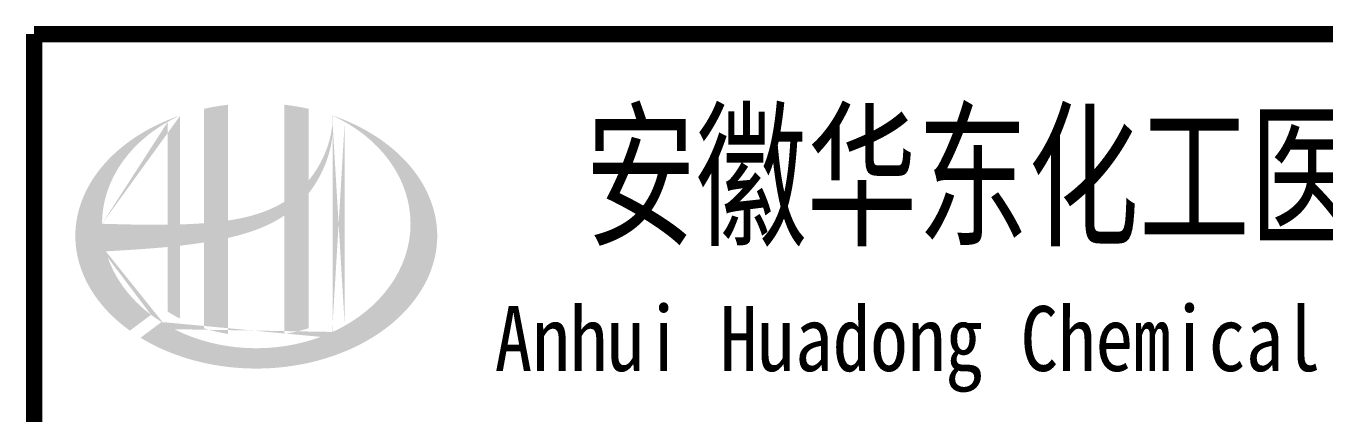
# Model space of a CAD drawing. Extents: x 5904849 to 6011887, y -826029 to -177002.
# Drawn here: x 5969914 to 5975510, y -351725 to -350058 of the extents above; entities that cross this region are included whole.
import ezdxf
from ezdxf.enums import TextEntityAlignment as Align

# ---------------------------------------------------------------- set-up
doc = ezdxf.new("R2010")
doc.units = 0
doc.header["$LTSCALE"] = 1000
doc.header["$MEASUREMENT"] = 0
doc.layers.get('0').update_dxf_attribs({"linetype": 'CONTINUOUS'})
doc.styles.add('宋体', font='', dxfattribs={"width": 0.7})
doc.styles.get('宋体').set_extended_font_data('SimSun')

msp = doc.modelspace()

# ---------------------------------------------------------------- hatches: boundary and pattern name
h = msp.add_hatch(color=256)
edge = h.paths.add_edge_path()
edge.add_spline(control_points=[(5970785.9, -350970.8), (5970792, -350969.5), (5970798.1, -350968), (5970847.2, -350956.2), (5970889.8, -350943.2), (5970964.8, -350912), (5970997.7, -350895.1), (5971028.6, -350874.5)], knot_values=[61.629012, 61.629012, 61.629012, 61.629012, 63.330431, 63.330431, 75.353634, 75.353634, 85.398649, 85.398649, 85.398649, 85.398649], degree=3, periodic=0)
edge.add_line((5971028.6, -350874.5), (5971028.6, -351384.7))
edge.add_spline(control_points=[(5971028.6, -351384.7), (5971045.7, -351382), (5971062.7, -351378.7), (5971097.5, -351370.6), (5971115.2, -351365.8), (5971132.6, -351360.3)], knot_values=[4.908456, 4.908456, 4.908456, 4.908456, 4.992821, 4.992821, 5.083034, 5.083034, 5.083034, 5.083034], degree=3, periodic=0)
edge.add_line((5971132.6, -351360.3), (5971132.6, -350778.9))
edge.add_spline(control_points=[(5971132.6, -350778.9), (5971141.2, -350767.9), (5971149.4, -350756.6), (5971175.5, -350716.9), (5971191.2, -350687), (5971220.4, -350614.2), (5971231.6, -350570.4), (5971236.3, -350525.1), (5971236.4, -350523.8), (5971236.6, -350522.5)], knot_values=[97.991744, 97.991744, 97.991744, 97.991744, 101.64219, 101.64219, 110.337975, 110.337975, 121.934322, 121.934322, 122.270691, 122.270691, 122.270691, 122.270691], degree=3, periodic=0)
edge.add_line((5971236.6, -350522.5), (5971236.6, -350452.1))
edge.add_spline(control_points=[(5971236.6, -350452.1), (5971236.5, -350459.8), (5971236.1, -350467.4), (5971235.5, -350475.1)], knot_values=[126.194075, 126.194075, 126.194075, 126.194075, 128.396762, 128.396762, 128.396762, 128.396762], degree=3, periodic=0)
edge.add_spline(control_points=[(5971235.5, -350475.1), (5971235.1, -350481.3), (5971234.5, -350487.5), (5971233.7, -350493.7)], knot_values=[124.417049, 124.417049, 124.417049, 124.417049, 126.194075, 126.194075, 126.194075, 126.194075], degree=3, periodic=0)
edge.add_spline(control_points=[(5971233.7, -350493.7), (5971232.5, -350502.9), (5971231.1, -350512), (5971229.3, -350521.1)], knot_values=[121.80529, 121.80529, 121.80529, 121.80529, 124.417049, 124.417049, 124.417049, 124.417049], degree=3, periodic=0)
edge.add_spline(control_points=[(5971229.3, -350521.1), (5971226.9, -350533.2), (5971224, -350545.4), (5971220.5, -350557.4)], knot_values=[118.31574, 118.31574, 118.31574, 118.31574, 121.80529, 121.80529, 121.80529, 121.80529], degree=3, periodic=0)
edge.add_spline(control_points=[(5971220.5, -350557.4), (5971217, -350569.5), (5971212.9, -350581.5), (5971208.4, -350593.4)], knot_values=[114.795988, 114.795988, 114.795988, 114.795988, 118.31574, 118.31574, 118.31574, 118.31574], degree=3, periodic=0)
edge.add_spline(control_points=[(5971208.4, -350593.4), (5971203.9, -350605.1), (5971198.9, -350616.6), (5971193.5, -350627.9)], knot_values=[111.329641, 111.329641, 111.329641, 111.329641, 114.795988, 114.795988, 114.795988, 114.795988], degree=3, periodic=0)
edge.add_spline(control_points=[(5971193.5, -350627.9), (5971188, -350639.5), (5971181.9, -350650.8), (5971175.5, -350661.9)], knot_values=[107.79529, 107.79529, 107.79529, 107.79529, 111.329641, 111.329641, 111.329641, 111.329641], degree=3, periodic=0)
edge.add_spline(control_points=[(5971175.5, -350661.9), (5971169.2, -350672.7), (5971162.5, -350683.3), (5971155.3, -350693.6)], knot_values=[104.343579, 104.343579, 104.343579, 104.343579, 107.79529, 107.79529, 107.79529, 107.79529], degree=3, periodic=0)
edge.add_spline(control_points=[(5971155.3, -350693.6), (5971148.1, -350703.9), (5971140.5, -350714), (5971132.6, -350723.7)], knot_values=[100.8507, 100.8507, 100.8507, 100.8507, 104.343579, 104.343579, 104.343579, 104.343579], degree=3, periodic=0)
edge.add_line((5971132.6, -350723.7), (5971132.6, -350414.4))
edge.add_spline(control_points=[(5971132.6, -350414.4), (5971098.5, -350406.8), (5971063.7, -350401), (5971028.6, -350396.9)], knot_values=[4.423999, 4.423999, 4.423999, 4.423999, 4.558741, 4.558741, 4.558741, 4.558741], degree=3, periodic=0)
edge.add_line((5971028.6, -350396.9), (5971028.6, -350815))
edge.add_spline(control_points=[(5971028.6, -350815), (5970956.6, -350859.6), (5970872.4, -350882.8), (5970785.9, -350895.8)], knot_values=[63.246215, 63.246215, 63.246215, 63.246215, 87.689124, 87.689124, 87.689124, 87.689124], degree=3, periodic=0)
edge.add_line((5970785.9, -350895.8), (5970785.9, -350396.9))
edge.add_spline(control_points=[(5970785.9, -350396.9), (5970750.7, -350401), (5970715.9, -350406.8), (5970681.9, -350414.4)], knot_values=[4.866038, 4.866038, 4.866038, 4.866038, 5.000777, 5.000777, 5.000777, 5.000777], degree=3, periodic=0)
edge.add_line((5970681.9, -350414.4), (5970681.9, -350907.3))
edge.add_spline(control_points=[(5970681.9, -350907.3), (5970680.2, -350907.4), (5970645.3, -350910), (5970610.6, -350911.8), (5970577.9, -350912.8)], knot_values=[43.657356, 43.657356, 43.657356, 43.657356, 44.134253, 53.497092, 53.497092, 53.497092, 53.497092], degree=3, periodic=0)
edge.add_line((5970577.9, -350912.8), (5970577.9, -350443.7))
edge.add_spline(control_points=[(5970577.9, -350443.7), (5970560.8, -350449.5), (5970544.1, -350455.8), (5970527.7, -350462.5)], knot_values=[5.14157, 5.14157, 5.14157, 5.14157, 5.212921, 5.212921, 5.212921, 5.212921], degree=3, periodic=0)
edge.add_spline(control_points=[(5970527.7, -350462.5), (5970520.8, -350465.4), (5970513.9, -350468.3), (5970481.7, -350482.5), (5970457.2, -350494.7), (5970433.7, -350507.9)], knot_values=[5.212921, 5.212921, 5.212921, 5.212921, 5.24296, 5.24296, 5.355623, 5.355623, 5.355623, 5.355623], degree=3, periodic=0)
edge.add_spline(control_points=[(5970433.7, -350507.9), (5970418.8, -350516.3), (5970404.4, -350525), (5970390.4, -350534.1)], knot_values=[5.355623, 5.355623, 5.355623, 5.355623, 5.426974, 5.426974, 5.426974, 5.426974], degree=3, periodic=0)
edge.add_spline(control_points=[(5970390.4, -350534.1), (5970383, -350538.9), (5970375.7, -350543.9), (5970362.2, -350553.3), (5970356, -350557.9), (5970349.8, -350562.5)], knot_values=[5.426974, 5.426974, 5.426974, 5.426974, 5.464765, 5.464765, 5.498325, 5.498325, 5.498325, 5.498325], degree=3, periodic=0)
edge.add_spline(control_points=[(5970349.8, -350562.5), (5970323.8, -350582), (5970299.7, -350602.9), (5970277.8, -350624.9)], knot_values=[5.498325, 5.498325, 5.498325, 5.498325, 5.641027, 5.641027, 5.641027, 5.641027], degree=3, periodic=0)
edge.add_spline(control_points=[(5970277.8, -350624.9), (5970270.8, -350631.9), (5970264, -350639), (5970243.6, -350661.6), (5970230.7, -350677.4), (5970218.9, -350693.6)], knot_values=[5.641027, 5.641027, 5.641027, 5.641027, 5.686569, 5.686569, 5.783729, 5.783729, 5.783729, 5.783729], degree=3, periodic=0)
edge.add_spline(control_points=[(5970218.9, -350693.6), (5970203.8, -350714.4), (5970190.5, -350735.8), (5970177.4, -350760.8), (5970175.8, -350763.9), (5970174.2, -350767.1)], knot_values=[5.783729, 5.783729, 5.783729, 5.783729, 5.908374, 5.908374, 5.92643, 5.92643, 5.92643, 5.92643], degree=3, periodic=0)
edge.add_spline(control_points=[(5970174.2, -350767.1), (5970161.7, -350792.2), (5970151.7, -350817.9), (5970144.2, -350843.8)], knot_values=[5.92643, 5.92643, 5.92643, 5.92643, 6.069132, 6.069132, 6.069132, 6.069132], degree=3, periodic=0)
edge.add_spline(control_points=[(5970144.2, -350843.8), (5970140.9, -350854.9), (5970138.2, -350866.1), (5970132.8, -350892.2), (5970130.5, -350907.3), (5970129.1, -350922.3)], knot_values=[6.069132, 6.069132, 6.069132, 6.069132, 6.130179, 6.130179, 6.211834, 6.211834, 6.211834, 6.211834], degree=3, periodic=0)
edge.add_spline(control_points=[(5970129.1, -350922.3), (5970127.9, -350935.5), (5970127.2, -350948.7), (5970127.2, -350961.9)], knot_values=[6.211834, 6.211834, 6.211834, 6.211834, 6.283185, 6.283185, 6.283185, 6.283185], degree=3, periodic=0)
edge.add_spline(control_points=[(5970127.2, -350961.9), (5970127.2, -350971.2), (5970127.5, -350980.5), (5970128.2, -350989.9)], knot_values=[6.283185, 6.283185, 6.283185, 6.283185, 6.333655, 6.333655, 6.333655, 6.333655], degree=3, periodic=0)
edge.add_spline(control_points=[(5970128.2, -350989.9), (5970129.4, -351008.5), (5970131.9, -351027.1), (5970135.7, -351045.6)], knot_values=[6.333655, 6.333655, 6.333655, 6.333655, 6.434594, 6.434594, 6.434594, 6.434594], degree=3, periodic=0)
edge.add_spline(control_points=[(5970135.7, -351045.6), (5970135.9, -351046.9), (5970136.2, -351048.1), (5970140.1, -351066.6), (5970144.9, -351083.8), (5970150.8, -351100.8)], knot_values=[6.434594, 6.434594, 6.434594, 6.434594, 6.441278, 6.441278, 6.535532, 6.535532, 6.535532, 6.535532], degree=3, periodic=0)
edge.add_spline(control_points=[(5970150.8, -351100.8), (5970157, -351119), (5970164.5, -351137.1), (5970173.3, -351154.8)], knot_values=[6.535532, 6.535532, 6.535532, 6.535532, 6.636471, 6.636471, 6.636471, 6.636471], degree=3, periodic=0)
edge.add_spline(control_points=[(5970173.3, -351154.8), (5970175.5, -351159.3), (5970177.8, -351163.8), (5970187.1, -351181.4), (5970194.8, -351194.5), (5970203.2, -351207.3)], knot_values=[6.636471, 6.636471, 6.636471, 6.636471, 6.661894, 6.661894, 6.73741, 6.73741, 6.73741, 6.73741], degree=3, periodic=0)
edge.add_spline(control_points=[(5970203.2, -351207.3), (5970214.4, -351224.5), (5970226.7, -351241.3), (5970240.3, -351257.6)], knot_values=[6.73741, 6.73741, 6.73741, 6.73741, 6.838349, 6.838349, 6.838349, 6.838349], degree=3, periodic=0)
edge.add_spline(control_points=[(5970240.3, -351257.6), (5970246.2, -351264.8), (5970252.3, -351271.9), (5970266.8, -351287.8), (5970275.4, -351296.7), (5970284.3, -351305.3)], knot_values=[6.838349, 6.838349, 6.838349, 6.838349, 6.88251, 6.88251, 6.939288, 6.939288, 6.939288, 6.939288], degree=3, periodic=0)
edge.add_spline(control_points=[(5970284.3, -351305.3), (5970300, -351320.7), (5970316.9, -351335.5), (5970334.8, -351349.7)], knot_values=[6.939288, 6.939288, 6.939288, 6.939288, 7.040227, 7.040227, 7.040227, 7.040227], degree=3, periodic=0)
edge.add_spline(control_points=[(5970334.8, -351349.7), (5970343.7, -351356.8), (5970352.9, -351363.7), (5970362.4, -351370.5)], knot_values=[7.040227, 7.040227, 7.040227, 7.040227, 7.090696, 7.090696, 7.090696, 7.090696], degree=3, periodic=0)
edge.add_line((5970362.4, -351370.5), (5970453.5, -351302.1))
edge.add_ellipse((5970907.2, -350909.9), major_axis=(665, 0), ratio=0.806676, start_angle=192.819, end_angle=226.9853, ccw=False)
edge.add_spline(control_points=[(5970258.8, -351028.9), (5970282.8, -351027.4), (5970306.9, -351026), (5970395.6, -351020.5), (5970460.4, -351016.1), (5970525.9, -351009.8)], knot_values=[11.398263, 11.398263, 11.398263, 11.398263, 18.40729, 18.40729, 37.18094, 37.18094, 37.18094, 37.18094], degree=3, periodic=0)
edge.add_line((5970525.9, -351009.8), (5970525.9, -351288.9))
edge.add_spline(control_points=[(5970525.9, -351288.9), (5970529.4, -351291.1), (5970533, -351293.3), (5970550, -351303.5), (5970563.8, -351311.1), (5970577.9, -351318.2)], knot_values=[4.049945, 4.049945, 4.049945, 4.049945, 4.072021, 4.072021, 4.153257, 4.153257, 4.153257, 4.153257], degree=3, periodic=0)
edge.add_line((5970577.9, -351318.2), (5970577.9, -351004.4))
edge.add_spline(control_points=[(5970577.9, -351004.4), (5970610.1, -351000.7), (5970642.5, -350996.5), (5970677.3, -350991.1), (5970679.6, -350990.7), (5970681.9, -350990.4)], knot_values=[42.135009, 42.135009, 42.135009, 42.135009, 51.307228, 51.307228, 51.948574, 51.948574, 51.948574, 51.948574], degree=3, periodic=0)
edge.add_line((5970681.9, -350990.4), (5970681.9, -351360.3))
edge.add_spline(control_points=[(5970681.9, -351360.3), (5970715.5, -351370.8), (5970750.4, -351379), (5970785.9, -351384.7)], knot_values=[4.34174, 4.34174, 4.34174, 4.34174, 4.516316, 4.516316, 4.516316, 4.516316], degree=3, periodic=0)
edge.add_line((5970785.9, -351384.7), (5970785.9, -350970.8))
edge = h.paths.add_edge_path(flags=16)
edge.add_ellipse((5970907.2, -350909.9), major_axis=(665, 0), ratio=0.806676, start_angle=124.9875, end_angle=179.999, ccw=False)
edge.add_line((5970525.9, -350470.4), (5970525.9, -350914))
edge.add_spline(control_points=[(5970525.9, -350914), (5970430.5, -350915.3), (5970336.6, -350912.3), (5970242.2, -350909.9)], knot_values=[11.27373, 11.27373, 11.27373, 11.27373, 38.687513, 38.687513, 38.687513, 38.687513], degree=3, periodic=0)
edge = h.paths.add_edge_path()
edge.add_spline(control_points=[(5970408.4, -351401), (5970439.4, -351420), (5970472.6, -351437.3), (5970557.2, -351474.5), (5970610.5, -351492.4), (5970721.2, -351518.9), (5970778.7, -351527.6), (5970894.8, -351535.4), (5970953.5, -351534.5), (5971069, -351523), (5971125.9, -351512.5), (5971234.9, -351482.4), (5971287.1, -351462.9), (5971384, -351416), (5971428.8, -351388.7), (5971508.7, -351327.7), (5971543.9, -351294.1), (5971603.2, -351222.7), (5971627.3, -351184.8), (5971663.7, -351106.7), (5971676, -351066.4), (5971688.6, -350985.3), (5971688.9, -350944.3), (5971677.4, -350862.8), (5971665.6, -350822.3), (5971630, -350743.6), (5971606.2, -350705.3), (5971547.4, -350633.2), (5971512.3, -350599.2), (5971432.5, -350537.6), (5971387.8, -350509.9), (5971306.6, -350470.1), (5971272.2, -350455.9), (5971236.6, -350443.7)], knot_values=[0.886421, 0.886421, 0.886421, 0.886421, 1.040557, 1.040557, 1.261172, 1.261172, 1.481788, 1.481788, 1.702404, 1.702404, 1.92302, 1.92302, 2.143636, 2.143636, 2.364252, 2.364252, 2.584868, 2.584868, 2.805484, 2.805484, 3.026099, 3.026099, 3.246715, 3.246715, 3.46852, 3.46852, 3.690325, 3.690325, 3.91213, 3.91213, 4.133935, 4.133935, 4.283209, 4.283209, 4.283209, 4.283209], degree=3, periodic=0)
edge.add_line((5971236.6, -350443.7), (5971236.6, -350443.7))
edge.add_spline(control_points=[(5971236.6, -350443.8), (5971236.6, -350446.6), (5971236.6, -350449.3), (5971236.6, -350452.1)], knot_values=[128.396762, 128.396762, 128.396762, 128.396762, 129.192193, 129.192193, 129.192193, 129.192193], degree=3, periodic=0)
edge.add_line((5971236.6, -350452.1), (5971236.6, -351376))
edge.add_ellipse((5970907.2, -350909.9), major_axis=(665, 0), ratio=0.806676, start_angle=232.1054, end_angle=299.6833, ccw=False)
edge.add_line((5970498.8, -351333.2), (5970408.4, -351401))
edge = h.paths.add_edge_path(flags=16)
edge.add_ellipse((5970907.2, -350909.9), major_axis=(665, 0), ratio=0.806676, start_angle=304.9875, end_angle=415.0121, ccw=False)
edge.add_line((5971288.6, -351349.4), (5971288.6, -350470.4))

# ---------------------------------------------------------------- linework, layer by layer
at = {"const_width": 70}
for points in [[(5969949.4, -350092.5), (5969949.4, -356092.5)], [(5987949.4, -350092.5), (5969949.4, -350092.5)]]:
    msp.add_lwpolyline(points, dxfattribs=at)

# ---------------------------------------------------------------- texts
at = {"style": '宋体'}
for s, height, width, p in [('安徽华东化工医药工程有限责任公司', 500, 0.7, (5976144.3, -350692.5)), ('Anhui Huadong Chemical & Medical Engineering Co.,Ltd', 280, 0.85, (5976144.3, -351442.5))]:
    msp.add_text(s, height=height, dxfattribs=dict(at, width=width)).set_placement(p, align=Align.MIDDLE)

doc.saveas('drawing.dxf')
